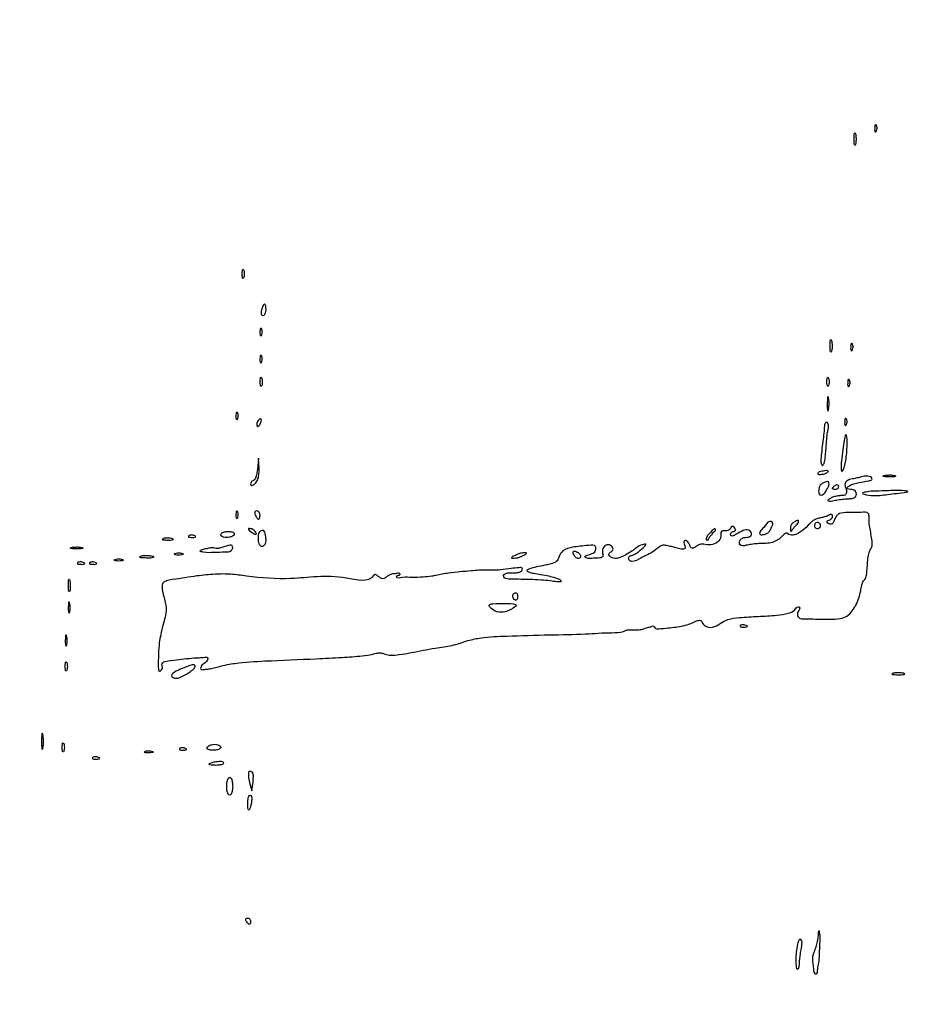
# Model space of a CAD drawing. Extents: x 145.8 to 183.3, y 29.9 to 64.5.
# Drawn here: x 163.09 to 167.79, y 39.51 to 44.66 of the extents above; entities that cross this region are included whole.
import ezdxf

# ---------------------------------------------------------------- set-up
doc = ezdxf.new("R2010")
doc.units = 0
doc.layers.add('Layer_1', color=7, linetype='CONTINUOUS')

msp = doc.modelspace()

# ---------------------------------------------------------------- linework, layer by layer
at = {"layer": 'Layer_1', "color": 7}
for points in [[(167.455305, 44.064307)], [(164.26191, 43.352265)], [(164.376758, 43.144875)], [(167.330108, 42.984405)], [(164.355848, 42.788857)], [(167.314065, 42.788857)], [(167.405805, 42.367755)], [(167.310623, 42.298822)], [(167.659778, 42.279772)], [(167.366303, 42.22269)], [(167.303145, 42.205057)], [(164.345483, 42.073155)], [(167.145998, 42.022755)], [(167.241105, 42.018525)], [(164.212448, 41.971455)], [(166.709438, 41.978805)], [(163.418108, 41.90373)], [(164.376788, 41.94678)], [(163.942448, 41.87238)], [(165.722858, 41.86203)], [(165.983595, 41.86896)], [(163.629413, 41.84118)], [(163.354538, 41.73294)], [(165.550658, 41.58807)], [(163.338488, 41.302477)], [(163.97391, 41.249002)], [(167.706675, 41.246752)], [(163.21395, 40.926487)], [(163.322835, 40.879612)], [(163.785945, 40.839112)], [(164.142023, 40.860337)], [(164.157675, 40.779622)], [(164.307623, 40.731022)], [(164.204633, 40.656547)], [(164.302373, 40.570462)], [(164.29854, 39.952147)], [(167.268975, 39.834727)], [(167.162843, 39.731047)]]:
    msp.add_lwpolyline(points, close=True, dxfattribs=at)
for points in [[(167.563245, 44.110957), (167.563545, 44.110957)], [(164.35461, 43.046722), (164.35491, 43.046722)], [(167.43804, 42.96843), (167.43834, 42.96843)], [(164.35461, 42.90582), (164.35491, 42.90582)], [(167.422418, 42.780682), (167.422718, 42.780682)], [(167.314125, 42.687307), (167.314455, 42.687307)], [(164.229428, 42.608542), (164.229728, 42.608542)], [(167.406765, 42.577267), (167.407065, 42.577267)], [(164.35161, 42.558742), (164.35146, 42.558817)], [(164.34285, 42.313965), (164.33985, 42.37074), (164.33385, 42.312015)], [(167.301188, 42.413662), (167.301488, 42.413655)], [(164.342625, 42.314257), (164.34285, 42.313965)], [(167.43069, 42.159315), (167.43087, 42.15924)], [(167.694998, 42.189315), (167.694998, 42.189465)], [(164.229428, 42.09243), (164.229728, 42.09243)], [(167.014508, 42.004155), (167.014508, 42.00393)], [(164.004075, 41.965905), (164.004075, 41.966205)], [(164.321708, 41.98713), (164.322008, 41.98713)], [(163.887368, 41.95017), (163.887368, 41.95053)], [(164.20464, 41.901105), (164.204618, 41.90073)], [(163.785743, 41.857957), (163.785743, 41.85753)], [(163.42494, 41.825505), (163.42494, 41.825805)], [(163.487565, 41.825505), (163.487565, 41.825805)], [(165.668603, 41.6418), (165.668753, 41.6418)], [(163.353683, 41.61585), (163.354043, 41.61585)], [(166.884045, 41.496787), (166.884045, 41.497087)], [(163.33803, 41.443612), (163.33839, 41.443612)], [(163.835955, 41.289772), (163.83534, 41.288902)], [(163.957133, 40.854787), (163.957133, 40.855087)], [(163.503225, 40.807822), (163.503225, 40.808122)], [(164.291873, 40.676872), (164.304623, 40.633072), (164.310623, 40.677547)]]:
    msp.add_lwpolyline(points, dxfattribs=at)
at = {"layer": 'Layer_1', "color": 1}
msp.add_open_spline([(176.274137, 35.676233), (174.448874, 34.323994), (170.848624, 31.656765), (164.371538, 29.864639), (157.949926, 29.994084), (152.205285, 32.244073), (147.920151, 36.383592), (145.717178, 41.904163), (145.88826, 48.00469), (148.285365, 53.910654), (152.567969, 58.979144), (158.233907, 62.65021), (164.638105, 64.525827), (171.078211, 64.375197), (176.818578, 62.130105), (181.103733, 57.990562), (183.310609, 52.46552), (183.12301, 46.383912), (180.792569, 40.401587), (177.812071, 37.284597), (176.274137, 35.676233)], degree=3, knots=[0, 0, 0, 0, 6.766367, 13.346357, 19.73316, 25.749556, 31.410271, 37.120766, 43.060724, 49.272926, 55.895829, 62.662196, 69.242186, 75.628989, 81.645386, 87.3061, 93.016596, 98.956553, 105.168756, 111.791658, 111.791658, 111.791658, 111.791658], dxfattribs=at)
at = {"layer": 'Layer_1', "color": 7}
for points, knots in [([(167.455305, 44.064307), (167.454002, 44.067397), (167.450886, 44.074785), (167.447534, 44.05276), (167.447929, 44.036944), (167.447723, 44.021212), (167.450241, 43.999028), (167.458124, 44.014349), (167.457491, 44.027143), (167.45859, 44.046327), (167.456361, 44.058531), (167.455305, 44.064307)], [0, 0, 0, 0, 0.007307, 0.017475, 0.041448, 0.065314, 0.075485, 0.08292, 0.100659, 0.120336, 0.138025, 0.138025, 0.138025, 0.138025]), ([(167.563545, 44.110957), (167.561835, 44.111535), (167.55724, 44.113088), (167.555265, 44.101204), (167.555734, 44.090927), (167.554153, 44.079993), (167.561494, 44.071216), (167.565683, 44.0835), (167.567832, 44.091668), (167.568044, 44.102991), (167.564708, 44.108529), (167.563245, 44.110957)], [0, 0, 0, 0, 0.004681, 0.012582, 0.02656, 0.039982, 0.044614, 0.053039, 0.065026, 0.075818, 0.084246, 0.084246, 0.084246, 0.084246]), ([(164.26191, 43.352265), (164.260447, 43.354567), (164.257181, 43.359708), (164.25369, 43.344636), (164.254216, 43.332697), (164.253857, 43.320875), (164.257178, 43.305677), (164.264223, 43.316029), (164.264953, 43.325641), (164.265734, 43.339505), (164.263148, 43.348134), (164.26191, 43.352265)], [0, 0, 0, 0, 0.00608, 0.013577, 0.030767, 0.047829, 0.05542, 0.061339, 0.07421, 0.088277, 0.101197, 0.101197, 0.101197, 0.101197]), ([(164.376758, 43.144875), (164.376497, 43.150294), (164.376047, 43.159638), (164.375136, 43.169047), (164.370763, 43.178434), (164.36481, 43.16895), (164.361232, 43.159928), (164.356045, 43.145021), (164.354146, 43.130761), (164.354586, 43.118791), (164.362871, 43.11153), (164.371681, 43.118753), (164.375649, 43.130089), (164.376358, 43.139553), (164.376758, 43.144875)], [0, 0, 0, 0, 0.0158, 0.027243, 0.032402, 0.038275, 0.050644, 0.067163, 0.083045, 0.094504, 0.101791, 0.110123, 0.122464, 0.138325, 0.138325, 0.138325, 0.138325]), ([(164.35491, 43.046722), (164.3532, 43.0473), (164.348605, 43.048853), (164.346631, 43.036969), (164.347097, 43.026684), (164.345522, 43.015752), (164.352862, 43.006933), (164.357039, 43.019264), (164.359199, 43.027431), (164.359409, 43.038756), (164.356073, 43.044294), (164.35461, 43.046722)], [0, 0, 0, 0, 0.004681, 0.012582, 0.02656, 0.039999, 0.044642, 0.053096, 0.065083, 0.075875, 0.084303, 0.084303, 0.084303, 0.084303]), ([(167.330108, 42.984405), (167.328805, 42.987495), (167.325689, 42.994883), (167.322337, 42.972858), (167.322731, 42.957042), (167.322525, 42.94131), (167.325043, 42.919126), (167.332926, 42.934446), (167.332294, 42.947241), (167.333393, 42.966425), (167.331163, 42.978628), (167.330108, 42.984405)], [0, 0, 0, 0, 0.007307, 0.017475, 0.041448, 0.065314, 0.075485, 0.08292, 0.100659, 0.120336, 0.138025, 0.138025, 0.138025, 0.138025]), ([(167.43834, 42.96843), (167.43663, 42.969008), (167.432035, 42.97056), (167.430061, 42.958677), (167.430527, 42.948391), (167.428952, 42.937459), (167.436292, 42.928641), (167.440469, 42.940972), (167.442629, 42.949139), (167.442839, 42.960464), (167.439503, 42.966002), (167.43804, 42.96843)], [0, 0, 0, 0, 0.004681, 0.012582, 0.02656, 0.039999, 0.044642, 0.053096, 0.065083, 0.075875, 0.084303, 0.084303, 0.084303, 0.084303]), ([(164.35491, 42.90582), (164.3532, 42.906398), (164.348605, 42.90795), (164.34663, 42.896066), (164.347099, 42.88579), (164.345518, 42.874855), (164.352859, 42.866079), (164.357048, 42.878362), (164.359197, 42.886531), (164.359409, 42.897854), (164.356073, 42.903392), (164.35461, 42.90582)], [0, 0, 0, 0, 0.004681, 0.012582, 0.02656, 0.039982, 0.044614, 0.053039, 0.065026, 0.075818, 0.084246, 0.084246, 0.084246, 0.084246]), ([(164.355848, 42.788857), (164.354385, 42.79116), (164.351119, 42.7963), (164.347627, 42.781228), (164.348154, 42.769289), (164.347795, 42.757467), (164.351115, 42.74227), (164.358161, 42.752621), (164.35889, 42.762234), (164.359671, 42.776098), (164.357085, 42.784727), (164.355848, 42.788857)], [0, 0, 0, 0, 0.00608, 0.013577, 0.030767, 0.047829, 0.05542, 0.061339, 0.07421, 0.088277, 0.101197, 0.101197, 0.101197, 0.101197]), ([(167.314065, 42.788857), (167.312602, 42.79116), (167.309336, 42.7963), (167.305845, 42.781228), (167.306371, 42.769289), (167.306012, 42.757467), (167.309333, 42.74227), (167.316378, 42.752621), (167.317108, 42.762234), (167.317889, 42.776098), (167.315303, 42.784727), (167.314065, 42.788857)], [0, 0, 0, 0, 0.00608, 0.013577, 0.030767, 0.047829, 0.05542, 0.061339, 0.07421, 0.088277, 0.101197, 0.101197, 0.101197, 0.101197]), ([(167.422718, 42.780682), (167.421008, 42.78126), (167.416413, 42.782813), (167.414438, 42.770929), (167.414907, 42.760652), (167.413326, 42.749718), (167.420667, 42.740941), (167.424855, 42.753225), (167.427004, 42.761393), (167.427217, 42.772716), (167.42388, 42.778254), (167.422418, 42.780682)], [0, 0, 0, 0, 0.004681, 0.012582, 0.02656, 0.039982, 0.044614, 0.053039, 0.065026, 0.075818, 0.084246, 0.084246, 0.084246, 0.084246]), ([(167.314455, 42.687307), (167.313196, 42.689667), (167.309313, 42.696943), (167.308193, 42.669827), (167.307753, 42.652529), (167.307149, 42.634533), (167.311199, 42.610348), (167.31623, 42.631585), (167.316987, 42.645385), (167.317676, 42.667792), (167.315235, 42.681205), (167.314125, 42.687307)], [0, 0, 0, 0, 0.006185, 0.019075, 0.046984, 0.073684, 0.083785, 0.093501, 0.115213, 0.137699, 0.156469, 0.156469, 0.156469, 0.156469]), ([(164.229728, 42.608542), (164.228018, 42.60912), (164.223423, 42.610673), (164.221448, 42.598789), (164.221914, 42.588504), (164.22034, 42.577572), (164.227679, 42.568753), (164.231856, 42.581084), (164.234016, 42.589251), (164.234226, 42.600576), (164.23089, 42.606114), (164.229428, 42.608542)], [0, 0, 0, 0, 0.004681, 0.012582, 0.02656, 0.039999, 0.044642, 0.053096, 0.065083, 0.075875, 0.084303, 0.084303, 0.084303, 0.084303]), ([(164.35146, 42.558817), (164.353003, 42.562263), (164.355291, 42.567372), (164.352787, 42.577303), (164.343563, 42.57291), (164.337599, 42.567136), (164.331701, 42.55834), (164.329305, 42.548567), (164.330157, 42.531991), (164.347109, 42.541918), (164.349735, 42.551736), (164.35161, 42.558742)], [0, 0, 0, 0, 0.011566, 0.017153, 0.024092, 0.034441, 0.044792, 0.053779, 0.067719, 0.076555, 0.098579, 0.098579, 0.098579, 0.098579]), ([(167.407065, 42.577267), (167.405355, 42.577845), (167.40076, 42.579398), (167.398786, 42.567514), (167.399252, 42.557229), (167.397677, 42.546297), (167.405017, 42.537478), (167.409194, 42.549809), (167.411354, 42.557976), (167.411564, 42.569301), (167.408228, 42.574839), (167.406765, 42.577267)], [0, 0, 0, 0, 0.004681, 0.012582, 0.02656, 0.039999, 0.044642, 0.053096, 0.065083, 0.075875, 0.084303, 0.084303, 0.084303, 0.084303]), ([(167.301488, 42.413655), (167.30224, 42.428647), (167.303645, 42.456648), (167.306939, 42.492919), (167.311872, 42.518473), (167.315814, 42.535431), (167.314252, 42.547503), (167.309198, 42.556576), (167.299651, 42.557596), (167.294431, 42.548521), (167.292573, 42.5335), (167.290569, 42.506654), (167.285899, 42.467915), (167.279254, 42.422403), (167.276302, 42.377783), (167.272133, 42.351261), (167.282791, 42.325567), (167.295272, 42.350718), (167.297777, 42.374573), (167.299937, 42.399333), (167.301188, 42.413662)], [0, 0, 0, 0, 0.045052, 0.084148, 0.108962, 0.123376, 0.135761, 0.14524, 0.151805, 0.160194, 0.172616, 0.198261, 0.240305, 0.289634, 0.33775, 0.36882, 0.381612, 0.395442, 0.425696, 0.467259, 0.467259, 0.467259, 0.467259]), ([(167.405805, 42.367747), (167.407472, 42.381048), (167.410819, 42.407743), (167.410981, 42.447309), (167.413818, 42.472063), (167.403579, 42.50313), (167.394444, 42.449112), (167.388496, 42.418804), (167.382229, 42.358363), (167.37888, 42.33031), (167.38187, 42.293924), (167.395805, 42.315569), (167.399509, 42.335761), (167.403504, 42.356059), (167.405805, 42.367755)], [0, 0, 0, 0, 0.040513, 0.081312, 0.113766, 0.127085, 0.150887, 0.208809, 0.266345, 0.307147, 0.32315, 0.334997, 0.360433, 0.395017, 0.395017, 0.395017, 0.395017]), ([(164.33385, 42.312015), (164.332264, 42.302125), (164.329495, 42.284868), (164.324216, 42.264239), (164.314737, 42.252558), (164.30487, 42.251949), (164.299604, 42.244325), (164.297688, 42.236583), (164.299362, 42.22578), (164.312406, 42.229225), (164.323243, 42.238458), (164.336215, 42.256732), (164.342335, 42.283482), (164.342523, 42.303459), (164.342625, 42.314257)], [0, 0, 0, 0, 0.030025, 0.052395, 0.063872, 0.071662, 0.07988, 0.088956, 0.097237, 0.105023, 0.121226, 0.142368, 0.169882, 0.202257, 0.202257, 0.202257, 0.202257]), ([(167.310623, 42.298822), (167.311052, 42.301125), (167.312074, 42.306601), (167.299328, 42.307563), (167.28492, 42.303338), (167.265633, 42.303243), (167.254889, 42.282114), (167.278407, 42.284596), (167.291422, 42.285827), (167.303199, 42.290483), (167.308283, 42.296195), (167.310623, 42.298822)], [0, 0, 0, 0, 0.006022, 0.014326, 0.029041, 0.056448, 0.064719, 0.085196, 0.097877, 0.110202, 0.120706, 0.120706, 0.120706, 0.120706]), ([(167.43087, 42.15924), (167.435943, 42.159847), (167.445544, 42.160997), (167.457029, 42.169839), (167.461516, 42.182635), (167.457972, 42.194914), (167.448782, 42.204257), (167.432941, 42.20693), (167.397287, 42.211152), (167.445959, 42.240459), (167.481127, 42.242487), (167.513907, 42.251516), (167.545019, 42.25548), (167.538395, 42.271799), (167.525553, 42.274041), (167.5131, 42.2779), (167.499299, 42.276751), (167.483695, 42.271418), (167.462875, 42.267186), (167.438194, 42.260838), (167.413109, 42.25778), (167.396981, 42.236571), (167.403791, 42.21348), (167.411344, 42.192522), (167.39917, 42.173054), (167.377815, 42.175656), (167.357105, 42.172795), (167.335894, 42.166684), (167.322715, 42.160563), (167.304784, 42.147815), (167.329022, 42.144697), (167.347755, 42.150959), (167.378995, 42.154846), (167.406039, 42.158251), (167.423322, 42.158997), (167.43069, 42.159315)], [0, 0, 0, 0, 0.015116, 0.028614, 0.041098, 0.053348, 0.065278, 0.077528, 0.104926, 0.131573, 0.188294, 0.22683, 0.246122, 0.254878, 0.268868, 0.282787, 0.294262, 0.309492, 0.332263, 0.357684, 0.386869, 0.404244, 0.429627, 0.454224, 0.467966, 0.489841, 0.511083, 0.533161, 0.551869, 0.564817, 0.574302, 0.603883, 0.634852, 0.664549, 0.686622, 0.686622, 0.686622, 0.686622]), ([(167.659778, 42.279772), (167.653993, 42.280821), (167.641792, 42.283032), (167.622548, 42.282061), (167.609971, 42.282334), (167.59442, 42.275185), (167.616679, 42.272127), (167.63232, 42.272403), (167.64822, 42.272046), (167.670186, 42.274901), (167.662868, 42.278326), (167.659778, 42.279772)], [0, 0, 0, 0, 0.017722, 0.037383, 0.055104, 0.062412, 0.072579, 0.096552, 0.120418, 0.13059, 0.138025, 0.138025, 0.138025, 0.138025]), ([(167.303145, 42.20514), (167.310269, 42.214147), (167.319838, 42.226247), (167.314171, 42.252656), (167.292213, 42.243225), (167.276582, 42.236385), (167.266008, 42.22167), (167.262622, 42.203242), (167.262032, 42.176527), (167.292198, 42.178242), (167.298673, 42.194101), (167.303145, 42.205057)], [0, 0, 0, 0, 0.033127, 0.0445, 0.067041, 0.083107, 0.100015, 0.116787, 0.143323, 0.157809, 0.190179, 0.190179, 0.190179, 0.190179]), ([(167.366303, 42.22269), (167.366045, 42.225323), (167.365576, 42.230137), (167.357666, 42.233268), (167.350048, 42.229382), (167.342905, 42.224141), (167.337731, 42.218799), (167.333903, 42.213261), (167.337332, 42.208455), (167.343236, 42.206731), (167.350655, 42.205543), (167.358891, 42.207693), (167.365038, 42.21415), (167.365874, 42.219799), (167.366303, 42.22269)], [0, 0, 0, 0, 0.007335, 0.013407, 0.021885, 0.031672, 0.039874, 0.04516, 0.04916, 0.055226, 0.063309, 0.071529, 0.079731, 0.088334, 0.088334, 0.088334, 0.088334]), ([(167.694998, 42.189465), (167.713524, 42.19214), (167.742831, 42.196373), (167.679971, 42.204143), (167.636174, 42.200172), (167.562908, 42.198201), (167.525024, 42.197492), (167.477657, 42.185405), (167.551639, 42.170994), (167.601173, 42.178835), (167.66165, 42.18559), (167.694998, 42.189315)], [0, 0, 0, 0, 0.034547, 0.054649, 0.135046, 0.204067, 0.253504, 0.273301, 0.306745, 0.383962, 0.478882, 0.478882, 0.478882, 0.478882]), ([(163.83534, 41.288902), (163.836407, 41.293716), (163.839789, 41.308964), (163.879974, 41.312498), (163.922498, 41.320608), (163.974937, 41.323934), (164.019258, 41.329383), (164.04737, 41.327653), (164.074206, 41.334575), (164.074857, 41.311979), (164.055857, 41.298593), (164.036875, 41.285227), (164.037466, 41.26265), (164.061328, 41.268666), (164.082209, 41.268637), (164.10884, 41.274533), (164.152561, 41.288507), (164.241108, 41.304315), (164.40993, 41.313462), (164.596303, 41.320811), (164.76583, 41.328383), (164.863917, 41.336016), (164.925692, 41.343035), (164.957987, 41.353636), (164.980849, 41.354295), (165.002697, 41.345324), (165.033722, 41.339372), (165.079719, 41.344346), (165.136726, 41.354631), (165.199087, 41.367163), (165.256268, 41.377621), (165.30584, 41.384755), (165.349604, 41.392654), (165.390965, 41.403014), (165.440415, 41.42166), (165.521645, 41.437164), (165.664753, 41.442827), (165.846054, 41.447819), (166.02993, 41.449725), (166.156704, 41.460204), (166.230189, 41.458645), (166.258541, 41.472617), (166.276257, 41.474608), (166.296056, 41.473236), (166.318983, 41.473029), (166.344076, 41.477104), (166.369211, 41.485601), (166.386059, 41.490017), (166.403203, 41.496784), (166.407119, 41.476627), (166.465273, 41.483008), (166.521516, 41.486966), (166.591292, 41.502102), (166.625908, 41.522426), (166.650032, 41.525201), (166.657655, 41.50291), (166.681214, 41.484353), (166.722735, 41.487697), (166.754739, 41.511342), (166.796614, 41.533413), (166.861889, 41.539175), (166.946777, 41.544473), (167.032488, 41.547347), (167.097, 41.557734), (167.136256, 41.56959), (167.149398, 41.597627), (167.169321, 41.58931), (167.151391, 41.567216), (167.1505, 41.530533), (167.232513, 41.530717), (167.296327, 41.529727), (167.369472, 41.529332), (167.413022, 41.543199), (167.438574, 41.571664), (167.458424, 41.604215), (167.473379, 41.639072), (167.481932, 41.674673), (167.487977, 41.704185), (167.492586, 41.726565), (167.503934, 41.737064), (167.512402, 41.751212), (167.514689, 41.776339), (167.516982, 41.809594), (167.519684, 41.844893), (167.523892, 41.874952), (167.534207, 41.895402), (167.544134, 41.914432), (167.542042, 41.942126), (167.536238, 41.974223), (167.529556, 42.008245), (167.525166, 42.038361), (167.52698, 42.061539), (167.52363, 42.092384), (167.45364, 42.080567), (167.408842, 42.091592), (167.36428, 42.078483), (167.352343, 42.065455), (167.345129, 42.048792), (167.341307, 42.033155), (167.329088, 42.02245), (167.31697, 42.028062), (167.306821, 42.032561), (167.305682, 42.044291), (167.3173, 42.045865), (167.325903, 42.051265), (167.333006, 42.058774), (167.335992, 42.067053), (167.334233, 42.074974), (167.32661, 42.07745), (167.317893, 42.07307), (167.305518, 42.067243), (167.288335, 42.061888), (167.268588, 42.057806), (167.248701, 42.051891), (167.230999, 42.042806), (167.208961, 42.021218), (167.181179, 41.992091), (167.143938, 41.969059), (167.111533, 41.966909), (167.098428, 41.982309), (167.080775, 41.972336), (167.066512, 41.956407), (167.043907, 41.937732), (167.012992, 41.927005), (166.979112, 41.924786), (166.944623, 41.924104), (166.91343, 41.920752), (166.886905, 41.916371), (166.867891, 41.910175), (166.85089, 41.916065), (166.849109, 41.931369), (166.852748, 41.945265), (166.8654, 41.955029), (166.881163, 41.956597), (166.895923, 41.957629), (166.908106, 41.962041), (166.916122, 41.975438), (166.904252, 41.997198), (166.872194, 41.996107), (166.846419, 41.980884), (166.82563, 41.969144), (166.809311, 41.961026), (166.801223, 41.970635), (166.804847, 41.97935), (166.810801, 41.986283), (166.818971, 41.98778), (166.827248, 41.988874), (166.829613, 41.997651), (166.82543, 42.005524), (166.820399, 42.014394), (166.80886, 42.013939), (166.804075, 42.00363), (166.795389, 41.99511), (166.783197, 41.990152), (166.771124, 41.990749), (166.758989, 41.992191), (166.751122, 41.981486), (166.754814, 41.962822), (166.743366, 41.934703), (166.709693, 41.91537), (166.678226, 41.917334), (166.654846, 41.922711), (166.637926, 41.918542), (166.622423, 41.910491), (166.6116, 41.89807), (166.59476, 41.900766), (166.590998, 41.915616), (166.584427, 41.928035), (166.576774, 41.936862), (166.568024, 41.94241), (166.559936, 41.937702), (166.559549, 41.92759), (166.562948, 41.91608), (166.570519, 41.89377), (166.529637, 41.896245), (166.503691, 41.906829), (166.471262, 41.913585), (166.452292, 41.917272), (166.428311, 41.907419), (166.396682, 41.874854), (166.342824, 41.85595), (166.302424, 41.828266), (166.279433, 41.832388), (166.272639, 41.838345), (166.270107, 41.846788), (166.272581, 41.855032), (166.278802, 41.861254), (166.289056, 41.862494), (166.302553, 41.867115), (166.319856, 41.879002), (166.336738, 41.893371), (166.374681, 41.926436), (166.322189, 41.914296), (166.298606, 41.889656), (166.258609, 41.86651), (166.230978, 41.852932), (166.203672, 41.844593), (166.181466, 41.849328), (166.161791, 41.868906), (166.177441, 41.88085), (166.188227, 41.886198), (166.191137, 41.896522), (166.186076, 41.911355), (166.163457, 41.923328), (166.136543, 41.905917), (166.13249, 41.880396), (166.140629, 41.855998), (166.113836, 41.845375), (166.085864, 41.850954), (166.059181, 41.842562), (166.036626, 41.858158), (166.076133, 41.869044), (166.099724, 41.878358), (166.101904, 41.919854), (166.038557, 41.91152), (165.991078, 41.909216), (165.928967, 41.89457), (165.908103, 41.861306), (165.901036, 41.830653), (165.864285, 41.81679), (165.825502, 41.809966), (165.781744, 41.800758), (165.758985, 41.794862), (165.733383, 41.783803), (165.756582, 41.773008), (165.777941, 41.76871), (165.815016, 41.762194), (165.852179, 41.756895), (165.886454, 41.746448), (165.906301, 41.740831), (165.924636, 41.724891), (165.895008, 41.723754), (165.870826, 41.7292), (165.821893, 41.733452), (165.769119, 41.736665), (165.710311, 41.736451), (165.663339, 41.740565), (165.627075, 41.73793), (165.614231, 41.757721), (165.628348, 41.768254), (165.644344, 41.772587), (165.664857, 41.771833), (165.685763, 41.770485), (165.703185, 41.775555), (165.717352, 41.782439), (165.717958, 41.80053), (165.687801, 41.796634), (165.654789, 41.794578), (165.608516, 41.787408), (165.566348, 41.783826), (165.514849, 41.787675), (165.437108, 41.780966), (165.348052, 41.773096), (165.279802, 41.761873), (165.236011, 41.751439), (165.194879, 41.749772), (165.141768, 41.744071), (165.102288, 41.752269), (165.062475, 41.739878), (165.058575, 41.761397), (165.080277, 41.756594), (165.07578, 41.772767), (165.056417, 41.765953), (165.039115, 41.767044), (165.021129, 41.760764), (165.007351, 41.751223), (164.99598, 41.739823), (164.978402, 41.741412), (164.966099, 41.752485), (164.955504, 41.759798), (164.944642, 41.765687), (164.914315, 41.714846), (164.731105, 41.771827), (164.532037, 41.731134), (164.32475, 41.746404), (164.194739, 41.766194), (164.108473, 41.765574), (164.004255, 41.754449), (163.922993, 41.739829), (163.83269, 41.728729), (163.837632, 41.669215), (163.854185, 41.622586), (163.859743, 41.56466), (163.840883, 41.504162), (163.82029, 41.413836), (163.817143, 41.35765), (163.814599, 41.244342), (163.835261, 41.266554), (163.838539, 41.277881), (163.836821, 41.285786), (163.835955, 41.289772)], [0, 0, 0, 0, 0.013866, 0.043924, 0.100522, 0.153907, 0.200201, 0.229368, 0.249838, 0.258151, 0.286468, 0.314677, 0.32304, 0.343464, 0.365588, 0.39372, 0.422, 0.50451, 0.661414, 0.929522, 1.064049, 1.170197, 1.225208, 1.249495, 1.272003, 1.291826, 1.31972, 1.365884, 1.42923, 1.493937, 1.556575, 1.603615, 1.64416, 1.689967, 1.73129, 1.802459, 1.936693, 2.160321, 2.347483, 2.486049, 2.546199, 2.561225, 2.579855, 2.598747, 2.620901, 2.648268, 2.675455, 2.696955, 2.709507, 2.714333, 2.750278, 2.838138, 2.91763, 2.948568, 2.963938, 2.979463, 3.010323, 3.048844, 3.093664, 3.128942, 3.189328, 3.286749, 3.385757, 3.445891, 3.482228, 3.508442, 3.514063, 3.537738, 3.565567, 3.61035, 3.730184, 3.78758, 3.824418, 3.863524, 3.898727, 3.93908, 3.976684, 4.007863, 4.030941, 4.041917, 4.053406, 4.079631, 4.115767, 4.154106, 4.186042, 4.205468, 4.222711, 4.249319, 4.285725, 4.321492, 4.353592, 4.375315, 4.394008, 4.434, 4.536825, 4.551803, 4.569177, 4.587685, 4.605874, 4.617585, 4.6298, 4.64261, 4.648419, 4.659173, 4.670074, 4.680296, 4.68916, 4.695879, 4.701815, 4.710179, 4.724108, 4.743322, 4.763767, 4.784657, 4.805471, 4.822579, 4.876786, 4.925857, 4.952803, 4.964253, 4.978693, 5.003122, 5.032537, 5.06403, 5.099779, 5.133898, 5.167599, 5.193728, 5.214595, 5.226863, 5.241289, 5.255044, 5.269154, 5.285751, 5.301658, 5.314076, 5.322574, 5.345402, 5.370657, 5.409368, 5.433304, 5.44733, 5.455089, 5.464177, 5.472838, 5.481507, 5.48881, 5.495392, 5.504633, 5.515673, 5.522705, 5.53429, 5.546368, 5.559298, 5.571998, 5.58313, 5.592933, 5.606298, 5.638269, 5.676611, 5.714561, 5.730366, 5.747928, 5.765126, 5.783075, 5.793155, 5.809187, 5.823559, 5.835894, 5.844744, 5.851203, 5.85979, 5.871914, 5.890895, 5.910991, 5.962718, 5.989148, 6.008836, 6.018676, 6.065333, 6.141118, 6.191453, 6.200474, 6.208838, 6.217213, 6.22543, 6.233575, 6.241974, 6.255503, 6.276652, 6.301427, 6.337897, 6.355801, 6.418232, 6.45638, 6.489784, 6.511829, 6.539598, 6.558106, 6.575662, 6.585348, 6.59435, 6.604622, 6.630798, 6.657358, 6.686816, 6.70524, 6.72208, 6.757827, 6.793698, 6.801889, 6.82407, 6.86818, 6.886658, 6.923789, 7.007699, 7.061759, 7.097057, 7.12085, 7.150871, 7.203367, 7.245699, 7.276585, 7.290066, 7.302335, 7.330064, 7.368066, 7.409364, 7.445823, 7.46994, 7.482029, 7.494617, 7.529666, 7.575023, 7.633216, 7.69174, 7.748968, 7.779182, 7.79207, 7.804843, 7.822442, 7.843576, 7.865384, 7.884561, 7.89866, 7.908561, 7.926985, 7.966301, 8.023044, 8.061164, 8.094118, 8.17731, 8.294754, 8.362318, 8.384774, 8.429363, 8.486655, 8.538055, 8.56731, 8.572579, 8.59177, 8.595313, 8.615118, 8.63385, 8.652883, 8.669172, 8.684964, 8.698232, 8.71743, 8.732116, 8.741115, 8.746205, 8.890145, 9.180864, 9.411869, 9.495472, 9.575694, 9.67109, 9.801897, 9.855804, 9.887585, 9.957222, 10.013711, 10.054837, 10.148817, 10.26813, 10.320675, 10.331998, 10.343804, 10.355811, 10.355811, 10.355811, 10.355811]), ([(164.229728, 42.09243), (164.228018, 42.093008), (164.223423, 42.09456), (164.221448, 42.082677), (164.221914, 42.072391), (164.22034, 42.061459), (164.227679, 42.052641), (164.231856, 42.064972), (164.234016, 42.073139), (164.234226, 42.084464), (164.23089, 42.090002), (164.229428, 42.09243)], [0, 0, 0, 0, 0.004681, 0.012582, 0.02656, 0.039999, 0.044642, 0.053096, 0.065083, 0.075875, 0.084303, 0.084303, 0.084303, 0.084303]), ([(164.345483, 42.073155), (164.345106, 42.077178), (164.344416, 42.084563), (164.339133, 42.093583), (164.330792, 42.097985), (164.322443, 42.093745), (164.321131, 42.083579), (164.324014, 42.072812), (164.32942, 42.061886), (164.33362, 42.054575), (164.339345, 42.048002), (164.344118, 42.054353), (164.344912, 42.062249), (164.345274, 42.069165), (164.345483, 42.073155)], [0, 0, 0, 0, 0.011998, 0.022029, 0.030339, 0.037493, 0.046205, 0.058299, 0.07134, 0.081344, 0.086685, 0.09124, 0.099923, 0.111764, 0.111764, 0.111764, 0.111764]), ([(164.322008, 41.98713), (164.319722, 41.989928), (164.314981, 41.995731), (164.304479, 42.000919), (164.295974, 42.003045), (164.285031, 42.002107), (164.289537, 41.992012), (164.302303, 41.985726), (164.312074, 41.974435), (164.33245, 41.97289), (164.325985, 41.98146), (164.321708, 41.98713)], [0, 0, 0, 0, 0.01079, 0.02238, 0.033273, 0.040418, 0.045953, 0.0587, 0.084331, 0.091617, 0.105861, 0.105861, 0.105861, 0.105861]), ([(166.709438, 41.978805), (166.717541, 41.984709), (166.726641, 41.991339), (166.719484, 42.007952), (166.704397, 41.985736), (166.691451, 41.977256), (166.681576, 41.963919), (166.676911, 41.951972), (166.677812, 41.945338), (166.679146, 41.938971), (166.684574, 41.942555), (166.687855, 41.950983), (166.698357, 41.963122), (166.7055, 41.973232), (166.709438, 41.978805)], [0, 0, 0, 0, 0.024227, 0.027208, 0.048586, 0.067566, 0.084333, 0.096128, 0.103505, 0.107409, 0.109818, 0.119123, 0.135893, 0.156493, 0.156493, 0.156493, 0.156493]), ([(167.014508, 42.00393), (167.021316, 42.01769), (167.030735, 42.036724), (166.995487, 42.04222), (166.981638, 42.008314), (166.957649, 41.994382), (166.95218, 41.968216), (166.975149, 41.971753), (166.991245, 41.97473), (167.006618, 41.987061), (167.011862, 41.998423), (167.014508, 42.004155)], [0, 0, 0, 0, 0.033354, 0.046137, 0.087357, 0.121745, 0.132305, 0.151406, 0.168658, 0.187211, 0.2061, 0.2061, 0.2061, 0.2061]), ([(167.145998, 42.02268), (167.152043, 42.027539), (167.159617, 42.033625), (167.156445, 42.050183), (167.14026, 42.039396), (167.128188, 42.033564), (167.118618, 42.02086), (167.114804, 42.006841), (167.116835, 41.997562), (167.116157, 41.988251), (167.122949, 41.988347), (167.125563, 41.998844), (167.135701, 42.008244), (167.14235, 42.017614), (167.145998, 42.022755)], [0, 0, 0, 0, 0.021067, 0.026392, 0.042298, 0.057633, 0.073067, 0.087203, 0.098616, 0.105241, 0.107408, 0.116175, 0.131562, 0.150267, 0.150267, 0.150267, 0.150267]), ([(167.241105, 42.018525), (167.241516, 42.02128), (167.242325, 42.026706), (167.248539, 42.032771), (167.256721, 42.034922), (167.264963, 42.032796), (167.271025, 42.026817), (167.273178, 42.018571), (167.27105, 42.010345), (167.265076, 42.004279), (167.256812, 42.002128), (167.248651, 42.004253), (167.242347, 42.010234), (167.241526, 42.015717), (167.241105, 42.018525)], [0, 0, 0, 0, 0.008167, 0.016082, 0.024395, 0.032562, 0.040478, 0.04879, 0.056957, 0.064873, 0.073185, 0.081352, 0.089268, 0.097581, 0.097581, 0.097581, 0.097581]), ([(163.887368, 41.95053), (163.881857, 41.951607), (163.870804, 41.953768), (163.854881, 41.952527), (163.843054, 41.953088), (163.83405, 41.943809), (163.853757, 41.943065), (163.867462, 41.942424), (163.881706, 41.941649), (163.898596, 41.946487), (163.891252, 41.948896), (163.887368, 41.95017)], [0, 0, 0, 0, 0.016773, 0.033646, 0.047456, 0.052626, 0.062824, 0.084004, 0.103892, 0.11136, 0.119747, 0.119747, 0.119747, 0.119747]), ([(164.004075, 41.966205), (164.000192, 41.967393), (163.992813, 41.969649), (163.982646, 41.968858), (163.973915, 41.966791), (163.972167, 41.958143), (163.983697, 41.956579), (163.99413, 41.956853), (164.005112, 41.955292), (164.01376, 41.9627), (164.007874, 41.964648), (164.004075, 41.965905)], [0, 0, 0, 0, 0.011987, 0.022779, 0.031207, 0.035888, 0.043789, 0.057767, 0.071206, 0.075849, 0.084303, 0.084303, 0.084303, 0.084303]), ([(164.212448, 41.971455), (164.21274, 41.974389), (164.213475, 41.981756), (164.198015, 41.986239), (164.182059, 41.987788), (164.163284, 41.985761), (164.148821, 41.981988), (164.139771, 41.971849), (164.146584, 41.961694), (164.157931, 41.957104), (164.172878, 41.95501), (164.18861, 41.957319), (164.203117, 41.961881), (164.209599, 41.968533), (164.212448, 41.971455)], [0, 0, 0, 0, 0.008012, 0.020117, 0.039373, 0.059664, 0.075086, 0.08481, 0.093735, 0.106011, 0.121469, 0.138232, 0.153654, 0.16574, 0.16574, 0.16574, 0.16574]), ([(164.376788, 41.94678), (164.376417, 41.95371), (164.375731, 41.966566), (164.371499, 41.981754), (164.363221, 41.998003), (164.341017, 41.985403), (164.338829, 41.958344), (164.337792, 41.932618), (164.351979, 41.903163), (164.377452, 41.919301), (164.37705, 41.935922), (164.376788, 41.94678)], [0, 0, 0, 0, 0.0205, 0.038025, 0.049936, 0.066007, 0.094681, 0.126793, 0.150592, 0.166927, 0.1977, 0.1977, 0.1977, 0.1977]), ([(163.418108, 41.90373), (163.412318, 41.904778), (163.400105, 41.906989), (163.380861, 41.906022), (163.368287, 41.906285), (163.35275, 41.899143), (163.375009, 41.896085), (163.39065, 41.89636), (163.40655, 41.896004), (163.428516, 41.898859), (163.421198, 41.902284), (163.418108, 41.90373)], [0, 0, 0, 0, 0.017738, 0.037416, 0.055105, 0.062412, 0.072579, 0.096552, 0.120418, 0.13059, 0.138025, 0.138025, 0.138025, 0.138025]), ([(164.204618, 41.90073), (164.204387, 41.905856), (164.203938, 41.91581), (164.183127, 41.916928), (164.165519, 41.908187), (164.143588, 41.901889), (164.125906, 41.897731), (164.111668, 41.900406), (164.097131, 41.903215), (164.076608, 41.899839), (164.059223, 41.895679), (164.02303, 41.885932), (164.069564, 41.876951), (164.105227, 41.879842), (164.154701, 41.880677), (164.195429, 41.880794), (164.202284, 41.89591), (164.20464, 41.901105)], [0, 0, 0, 0, 0.01331, 0.025846, 0.051741, 0.074753, 0.093726, 0.10528, 0.117717, 0.138377, 0.163545, 0.186604, 0.202716, 0.26083, 0.320159, 0.351005, 0.367157, 0.367157, 0.367157, 0.367157]), ([(163.785743, 41.85753), (163.778617, 41.858608), (163.764094, 41.860805), (163.742458, 41.859519), (163.72817, 41.860452), (163.7134, 41.85184), (163.740676, 41.851119), (163.757765, 41.850492), (163.77619, 41.849785), (163.799866, 41.854199), (163.79041, 41.856715), (163.785743, 41.857957)], [0, 0, 0, 0, 0.021679, 0.044182, 0.062967, 0.069152, 0.082042, 0.109952, 0.136653, 0.146805, 0.156698, 0.156698, 0.156698, 0.156698]), ([(163.942448, 41.87238), (163.938333, 41.873619), (163.929721, 41.876213), (163.915864, 41.875397), (163.906168, 41.87475), (163.895791, 41.867488), (163.910974, 41.864274), (163.922832, 41.864685), (163.934736, 41.864219), (163.949821, 41.867805), (163.944694, 41.870986), (163.942448, 41.87238)], [0, 0, 0, 0, 0.012871, 0.026938, 0.039858, 0.045937, 0.053435, 0.070625, 0.087687, 0.095277, 0.101197, 0.101197, 0.101197, 0.101197]), ([(165.722858, 41.86203), (165.729066, 41.864106), (165.736835, 41.866704), (165.737445, 41.880565), (165.720813, 41.876204), (165.707489, 41.875803), (165.690522, 41.870358), (165.676964, 41.861434), (165.661867, 41.857387), (165.661349, 41.843481), (165.677923, 41.847871), (165.691352, 41.848218), (165.707926, 41.853862), (165.717962, 41.859352), (165.722858, 41.86203)], [0, 0, 0, 0, 0.017081, 0.021376, 0.035307, 0.050486, 0.06821, 0.085088, 0.102169, 0.106463, 0.120394, 0.135574, 0.153298, 0.170176, 0.170176, 0.170176, 0.170176]), ([(165.983595, 41.869035), (165.981631, 41.873062), (165.978586, 41.879303), (165.987091, 41.88791), (166.001684, 41.881194), (166.015481, 41.873447), (166.023921, 41.852551), (166.007952, 41.844224), (165.99688, 41.849446), (165.989021, 41.857611), (165.985476, 41.865027), (165.983595, 41.86896)], [0, 0, 0, 0, 0.011912, 0.018464, 0.030512, 0.053362, 0.069335, 0.084503, 0.093292, 0.104814, 0.11783, 0.11783, 0.11783, 0.11783]), ([(163.42494, 41.825805), (163.421057, 41.826993), (163.413678, 41.829249), (163.403511, 41.828458), (163.39478, 41.826391), (163.393032, 41.817743), (163.404562, 41.816179), (163.414995, 41.816453), (163.425977, 41.814892), (163.434625, 41.8223), (163.428739, 41.824248), (163.42494, 41.825505)], [0, 0, 0, 0, 0.011987, 0.022779, 0.031207, 0.035888, 0.043789, 0.057767, 0.071206, 0.075849, 0.084303, 0.084303, 0.084303, 0.084303]), ([(163.487565, 41.825805), (163.483682, 41.826993), (163.476303, 41.829249), (163.466136, 41.828458), (163.457405, 41.826391), (163.455657, 41.817743), (163.467187, 41.816179), (163.47762, 41.816453), (163.488602, 41.814892), (163.49725, 41.8223), (163.491364, 41.824248), (163.487565, 41.825505)], [0, 0, 0, 0, 0.011987, 0.022779, 0.031207, 0.035888, 0.043789, 0.057767, 0.071206, 0.075849, 0.084303, 0.084303, 0.084303, 0.084303]), ([(163.629413, 41.84118), (163.625298, 41.842419), (163.616686, 41.845013), (163.602829, 41.844197), (163.593133, 41.84355), (163.582756, 41.836288), (163.597939, 41.833074), (163.609797, 41.833485), (163.621701, 41.833019), (163.636786, 41.836605), (163.631659, 41.839786), (163.629413, 41.84118)], [0, 0, 0, 0, 0.012871, 0.026938, 0.039858, 0.045937, 0.053435, 0.070625, 0.087687, 0.095277, 0.101197, 0.101197, 0.101197, 0.101197]), ([(163.354538, 41.73294), (163.353235, 41.73603), (163.350119, 41.743418), (163.346767, 41.721393), (163.347161, 41.705577), (163.346955, 41.689845), (163.349473, 41.667661), (163.357356, 41.682981), (163.356724, 41.695776), (163.357823, 41.71496), (163.355593, 41.727163), (163.354538, 41.73294)], [0, 0, 0, 0, 0.007307, 0.017475, 0.041448, 0.065314, 0.075485, 0.08292, 0.100659, 0.120336, 0.138025, 0.138025, 0.138025, 0.138025]), ([(165.668753, 41.6418), (165.667571, 41.64467), (165.665195, 41.650444), (165.66853, 41.65974), (165.67442, 41.666611), (165.683829, 41.669202), (165.690875, 41.661605), (165.691301, 41.649014), (165.693753, 41.633257), (165.676569, 41.625566), (165.671802, 41.63528), (165.668603, 41.6418)], [0, 0, 0, 0, 0.009016, 0.018142, 0.027705, 0.035859, 0.043628, 0.054584, 0.074399, 0.083098, 0.100858, 0.100858, 0.100858, 0.100858]), ([(163.354043, 41.61585), (163.352583, 41.617457), (163.348245, 41.622234), (163.347044, 41.602504), (163.346631, 41.588765), (163.345894, 41.574674), (163.350557, 41.557522), (163.356263, 41.573717), (163.356789, 41.584737), (163.357555, 41.601598), (163.354884, 41.611426), (163.353683, 41.61585)], [0, 0, 0, 0, 0.00517, 0.015368, 0.036547, 0.056435, 0.063903, 0.07229, 0.089063, 0.105936, 0.119747, 0.119747, 0.119747, 0.119747]), ([(165.550695, 41.5881), (165.546587, 41.593831), (165.537601, 41.606367), (165.578352, 41.61274), (165.615595, 41.609009), (165.652471, 41.614842), (165.693116, 41.603352), (165.657132, 41.579455), (165.630751, 41.566043), (165.582847, 41.562909), (165.561014, 41.579975), (165.550658, 41.58807)], [0, 0, 0, 0, 0.016648, 0.036414, 0.089353, 0.143883, 0.160112, 0.182102, 0.228995, 0.271751, 0.310332, 0.310332, 0.310332, 0.310332]), ([(166.884045, 41.497087), (166.880162, 41.498275), (166.872783, 41.500532), (166.862616, 41.49974), (166.853885, 41.497673), (166.852137, 41.489026), (166.863668, 41.487462), (166.874092, 41.487738), (166.885075, 41.48617), (166.893683, 41.49358), (166.887825, 41.49553), (166.884045, 41.496787)], [0, 0, 0, 0, 0.011987, 0.022779, 0.031207, 0.035888, 0.043789, 0.057767, 0.071189, 0.075821, 0.084246, 0.084246, 0.084246, 0.084246]), ([(163.33839, 41.443612), (163.336931, 41.44522), (163.332592, 41.449997), (163.331392, 41.430266), (163.330978, 41.416528), (163.330242, 41.402436), (163.334905, 41.385285), (163.34061, 41.401479), (163.341137, 41.412499), (163.341902, 41.42936), (163.339232, 41.439189), (163.33803, 41.443612)], [0, 0, 0, 0, 0.00517, 0.015368, 0.036547, 0.056435, 0.063903, 0.07229, 0.089063, 0.105936, 0.119747, 0.119747, 0.119747, 0.119747]), ([(163.338488, 41.302477), (163.337025, 41.304796), (163.333763, 41.309968), (163.330267, 41.29486), (163.330794, 41.282915), (163.330435, 41.271087), (163.333755, 41.25589), (163.340801, 41.266241), (163.34153, 41.275854), (163.342311, 41.289718), (163.339725, 41.298347), (163.338488, 41.302477)], [0, 0, 0, 0, 0.006105, 0.013617, 0.030824, 0.047886, 0.055477, 0.061396, 0.074267, 0.088334, 0.101254, 0.101254, 0.101254, 0.101254]), ([(163.973888, 41.249002), (163.980695, 41.254158), (163.992315, 41.262958), (164.006585, 41.273825), (164.011351, 41.299472), (163.949295, 41.274301), (163.926146, 41.267448), (163.873061, 41.236299), (163.9073, 41.216551), (163.93852, 41.22793), (163.960487, 41.24101), (163.97391, 41.249002)], [0, 0, 0, 0, 0.025771, 0.043989, 0.05253, 0.092786, 0.156221, 0.190282, 0.21224, 0.242046, 0.288878, 0.288878, 0.288878, 0.288878]), ([(167.70675, 41.246752), (167.700959, 41.247801), (167.688739, 41.250013), (167.669469, 41.24904), (167.656877, 41.249318), (167.641317, 41.242165), (167.663577, 41.239107), (167.679218, 41.239383), (167.695117, 41.239026), (167.717083, 41.241881), (167.709765, 41.245306), (167.706675, 41.246752)], [0, 0, 0, 0, 0.017741, 0.037438, 0.055179, 0.062486, 0.072654, 0.096627, 0.120493, 0.130664, 0.138099, 0.138099, 0.138099, 0.138099]), ([(163.21395, 40.926562), (163.212701, 40.930461), (163.209635, 40.940036), (163.207021, 40.911105), (163.207271, 40.891289), (163.207177, 40.871741), (163.209444, 40.84247), (163.216617, 40.862962), (163.216194, 40.878509), (163.217224, 40.903324), (163.215001, 40.919052), (163.21395, 40.926487)], [0, 0, 0, 0, 0.008817, 0.021652, 0.052438, 0.08309, 0.095991, 0.104746, 0.127443, 0.152751, 0.175447, 0.175447, 0.175447, 0.175447]), ([(163.322835, 40.879612), (163.321372, 40.881915), (163.318106, 40.887055), (163.314615, 40.871983), (163.315141, 40.860044), (163.314782, 40.848222), (163.318103, 40.833025), (163.325148, 40.843376), (163.325878, 40.852989), (163.326659, 40.866853), (163.324073, 40.875482), (163.322835, 40.879612)], [0, 0, 0, 0, 0.00608, 0.013577, 0.030767, 0.047829, 0.05542, 0.061339, 0.07421, 0.088277, 0.101197, 0.101197, 0.101197, 0.101197]), ([(164.142023, 40.860337), (164.140905, 40.863214), (164.138251, 40.870047), (164.125793, 40.874717), (164.111337, 40.876731), (164.095131, 40.874649), (164.081792, 40.869374), (164.070447, 40.86264), (164.071024, 40.849754), (164.085774, 40.845701), (164.1022, 40.843946), (164.120274, 40.846071), (164.136321, 40.849734), (164.140432, 40.857381), (164.142023, 40.860337)], [0, 0, 0, 0, 0.008925, 0.021201, 0.036659, 0.053422, 0.068844, 0.080931, 0.088943, 0.101048, 0.120304, 0.140594, 0.156016, 0.16574, 0.16574, 0.16574, 0.16574]), ([(163.785945, 40.839112), (163.78183, 40.840352), (163.773218, 40.842946), (163.759361, 40.842129), (163.749665, 40.841482), (163.739288, 40.834221), (163.754472, 40.831006), (163.76633, 40.831417), (163.778233, 40.830951), (163.793318, 40.834538), (163.788191, 40.837719), (163.785945, 40.839112)], [0, 0, 0, 0, 0.012871, 0.026938, 0.039858, 0.045937, 0.053435, 0.070625, 0.087687, 0.095277, 0.101197, 0.101197, 0.101197, 0.101197]), ([(163.957133, 40.855087), (163.953249, 40.856275), (163.94587, 40.858532), (163.935703, 40.85774), (163.926973, 40.855673), (163.925225, 40.847026), (163.936755, 40.845462), (163.947188, 40.845736), (163.958169, 40.844174), (163.966817, 40.851583), (163.960932, 40.85353), (163.957133, 40.854787)], [0, 0, 0, 0, 0.011987, 0.022779, 0.031207, 0.035888, 0.043789, 0.057767, 0.071206, 0.075849, 0.084303, 0.084303, 0.084303, 0.084303]), ([(163.503225, 40.808122), (163.499342, 40.80931), (163.491963, 40.811567), (163.481796, 40.810775), (163.473065, 40.808708), (163.471317, 40.800061), (163.482848, 40.798497), (163.493272, 40.798773), (163.504255, 40.797205), (163.512863, 40.804615), (163.507005, 40.806565), (163.503225, 40.807822)], [0, 0, 0, 0, 0.011987, 0.022779, 0.031207, 0.035888, 0.043789, 0.057767, 0.071189, 0.075821, 0.084246, 0.084246, 0.084246, 0.084246]), ([(164.157675, 40.779622), (164.156043, 40.781829), (164.151475, 40.788008), (164.13581, 40.787613), (164.118709, 40.786201), (164.099663, 40.781472), (164.088682, 40.778491), (164.0765, 40.772025), (164.088733, 40.767658), (164.099893, 40.766984), (164.118884, 40.765494), (164.136241, 40.767446), (164.151717, 40.770278), (164.15607, 40.777105), (164.157675, 40.779622)], [0, 0, 0, 0, 0.007906, 0.022134, 0.041947, 0.062156, 0.077062, 0.083836, 0.089931, 0.104172, 0.123909, 0.143711, 0.158584, 0.167273, 0.167273, 0.167273, 0.167273]), ([(164.307548, 40.731022), (164.301781, 40.733615), (164.287962, 40.73983), (164.284662, 40.705213), (164.289083, 40.687836), (164.291873, 40.676872)], [0, 0, 0, 0, 0.01562, 0.037435, 0.074725, 0.074725, 0.074725, 0.074725]), ([(164.310623, 40.677547), (164.311271, 40.685379), (164.312446, 40.69957), (164.313004, 40.718051), (164.309075, 40.727521), (164.307623, 40.731022)], [0, 0, 0, 0, 0.023693, 0.04293, 0.054212, 0.054212, 0.054212, 0.054212]), ([(164.204633, 40.656547), (164.204126, 40.664534), (164.203241, 40.678499), (164.199993, 40.694707), (164.188971, 40.706722), (164.178066, 40.694648), (164.174891, 40.67852), (164.172373, 40.656546), (164.174856, 40.634596), (164.177897, 40.618388), (164.188953, 40.606373), (164.199824, 40.618447), (164.203206, 40.634575), (164.204114, 40.648556), (164.204633, 40.656547)], [0, 0, 0, 0, 0.02373, 0.041496, 0.051789, 0.061979, 0.079766, 0.103502, 0.127232, 0.144998, 0.155291, 0.165481, 0.183268, 0.207004, 0.207004, 0.207004, 0.207004]), ([(164.302373, 40.570462), (164.303066, 40.577051), (164.304258, 40.588371), (164.304622, 40.602122), (164.29622, 40.612327), (164.286982, 40.602212), (164.284218, 40.588819), (164.282234, 40.570633), (164.283748, 40.55185), (164.284382, 40.540703), (164.288793, 40.528442), (164.294915, 40.540722), (164.298114, 40.551657), (164.300816, 40.563588), (164.302373, 40.570462)], [0, 0, 0, 0, 0.019797, 0.034013, 0.041858, 0.050547, 0.06542, 0.085222, 0.104959, 0.1192, 0.125295, 0.131939, 0.14684, 0.167101, 0.167101, 0.167101, 0.167101]), ([(164.29854, 39.952147), (164.298069, 39.954917), (164.297129, 39.960449), (164.290414, 39.966386), (164.282575, 39.968403), (164.274487, 39.966989), (164.271398, 39.959224), (164.275269, 39.951554), (164.280516, 39.944428), (164.285853, 39.93925), (164.291398, 39.935423), (164.296184, 39.938853), (164.298035, 39.944753), (164.298357, 39.949459), (164.29854, 39.952147)], [0, 0, 0, 0, 0.00822, 0.016422, 0.025025, 0.032359, 0.038432, 0.04691, 0.056696, 0.064898, 0.070185, 0.074185, 0.080251, 0.088334, 0.088334, 0.088334, 0.088334]), ([(167.268885, 39.834788), (167.271315, 39.852637), (167.274139, 39.87338), (167.26154, 39.914036), (167.258963, 39.858272), (167.251418, 39.835082), (167.245136, 39.804869), (167.235308, 39.784558), (167.229597, 39.764166), (167.229922, 39.739822), (167.237056, 39.712228), (167.23341, 39.684459), (167.256744, 39.671722), (167.257138, 39.708814), (167.265486, 39.736886), (167.267881, 39.784337), (167.268599, 39.817414), (167.268975, 39.834727)], [0, 0, 0, 0, 0.057793, 0.067158, 0.103176, 0.138149, 0.16888, 0.18899, 0.206541, 0.23185, 0.260296, 0.294994, 0.301754, 0.328367, 0.361421, 0.409386, 0.462071, 0.462071, 0.462071, 0.462071]), ([(167.162843, 39.731092), (167.163217, 39.73826), (167.164085, 39.754864), (167.167473, 39.780984), (167.172772, 39.808281), (167.175581, 39.832135), (167.176884, 39.849643), (167.164883, 39.86246), (167.153801, 39.840496), (167.149381, 39.817143), (167.144218, 39.780256), (167.143748, 39.742751), (167.144175, 39.72099), (167.148827, 39.69839), (167.159278, 39.706747), (167.1618, 39.717291), (167.162465, 39.726069), (167.162843, 39.731047)], [0, 0, 0, 0, 0.021525, 0.049869, 0.078935, 0.104867, 0.122023, 0.131254, 0.145162, 0.174331, 0.214053, 0.253495, 0.281697, 0.293507, 0.300774, 0.312104, 0.326953, 0.326953, 0.326953, 0.326953])]:
    msp.add_open_spline(points, degree=3, knots=knots, dxfattribs=at)

doc.saveas('drawing.dxf')
